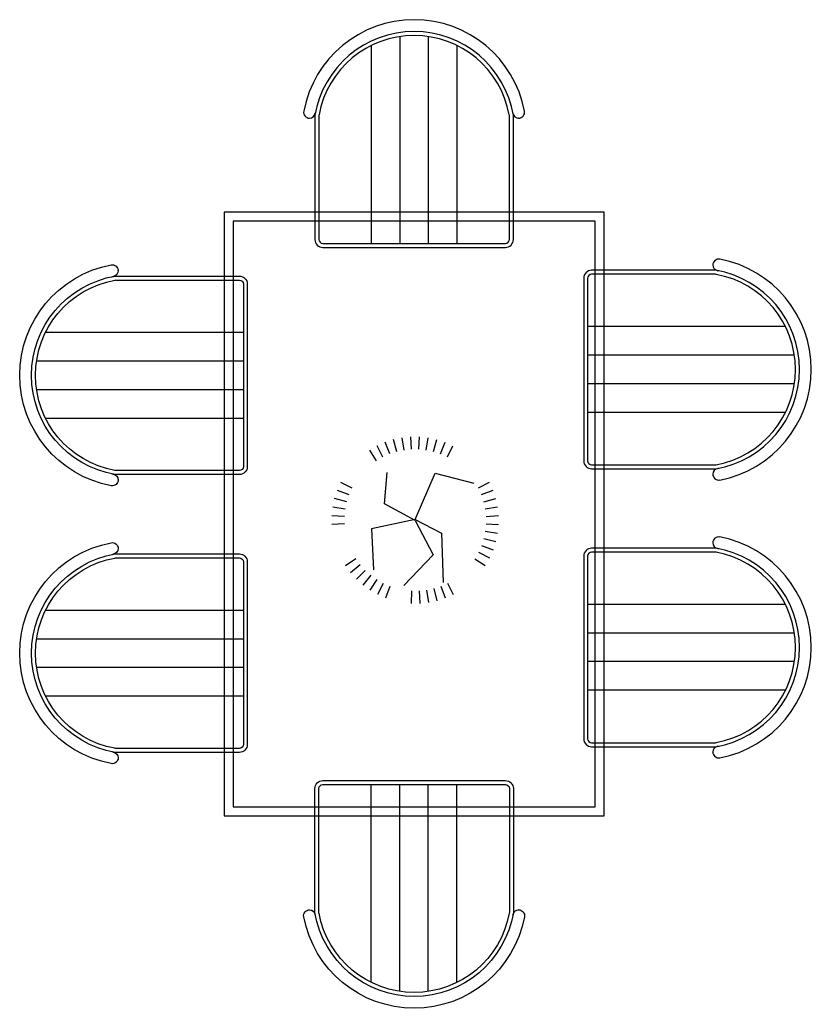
# Model space of a CAD drawing. Header units: millimetres. Extents: x -77055 to 331180, y -861586 to -491011.
# Drawn here: x -8125 to -6176, y -855557 to -853125 of the extents above; entities that cross this region are included whole.
import ezdxf

# ---------------------------------------------------------------- set-up
doc = ezdxf.new("R2010")
doc.units = ezdxf.units.MM
doc.layers.add('250', color=250, linetype='Continuous')
doc.layers.add('家具内线', color=8, linetype='Continuous')

# ---------------------------------------------------------------- blocks, each defined once
blk = doc.blocks.new('hgbv')
at = {"color": 2}
for p, q in [((55618.6, 7828.8), (55618.6, 7551)), ((56044.8, 7846.6), (55636.4, 7846.6)), ((56062.6, 7551), (56062.6, 7828.8)), ((55606.3, 7557.6), (55606.7, 7557.6)), ((56074.5, 7557.6), (56074.9, 7557.6))]:
    blk.add_line(p, q, dxfattribs=at)
at = {"color": 1}
for p, q in [((55627.5, 7828.8), (55627.5, 7553.3)), ((56044.8, 7837.7), (55636.4, 7837.7)), ((56053.7, 7553.3), (56053.7, 7828.8))]:
    blk.add_line(p, q, dxfattribs=at)
at = {"color": 252}
for p, q in [((55744.9, 7395.1), (55744.9, 7837.7)), ((55808.9, 7374.9), (55808.9, 7837.7)), ((55872.8, 7375), (55872.8, 7837.7)), ((55936.7, 7395.1), (55936.7, 7837.7))]:
    blk.add_line(p, q, dxfattribs=at)
at = {"color": 2}
for centre, radius, start, end in [((55636.4, 7828.8), 17.8, 90, 180), ((56044.8, 7828.8), 17.8, 0, 90), ((55606.7, 7544.3), 13.3, 90, 190.7921), ((55840.6, 7588.9), 251.5, 190.7921, 349.2079), ((55606.3, 7544.3), 13.3, 9.0847, 90), ((55840.6, 7588.9), 225.2, 189.6783, 350.3217), ((55689.6, 7557.6), 71, 189.0847, 191.704), ((56036, 7553.3), 17.8, 349.6913, 0), ((55991.6, 7557.6), 71, 348.296, 350.9153), ((56074.9, 7544.3), 13.3, 90, 170.9153), ((56074.5, 7544.3), 13.3, 349.2079, 90)]:
    blk.add_arc(centre, radius, start, end, dxfattribs=at)
at = {"color": 1}
for centre, radius, start, end in [((55636.4, 7828.8), 8.88, 90, 180), ((56044.8, 7828.8), 8.88, 0, 90), ((55645.2, 7553.3), 17.8, 180, 190.3087), ((55840.6, 7588.9), 216.3, 190.3087, 349.6913)]:
    blk.add_arc(centre, radius, start, end, dxfattribs=at)
blk = doc.blocks.new('A$C59F20916')
at = {"layer": '家具内线', "color": 3}
for p, q in [((-42.7, 167.7), (-50.7, 197.5)), ((-24.8, 171.5), (-29.7, 201.9)), ((-6.7, 173.5), (-8.3, 204.2)), ((11.6, 173.5), (13.1, 204.3)), ((29.8, 171.6), (34.5, 202)), ((47.6, 167.9), (55.5, 197.6)), ((-92.5, 145.4), (-109.4, 171.2)), ((-76.7, 154.6), (-90.8, 182)), ((-60.1, 162), (-71.1, 190.8)), ((65, 162.2), (76, 191)), ((81.7, 154.8), (95.6, 182.3)), ((-73.4, 39.2), (-66.3, 116.6)), ((2.4, 0.5), (51.7, 114.9)), ((51.7, 114.9), (146.8, 90.3)), ((-152.9, 78.2), (-180.3, 92.2)), ((158.1, 78.7), (185.5, 92.7)), ((165.5, 62), (194.3, 73.1)), ((-165.9, 44.2), (-195.7, 52.1)), ((-160.3, 61.5), (-189, 72.5)), ((171.2, 44.7), (200.9, 52.7)), ((-169.7, 26.3), (-200.1, 31.1)), ((2.4, -1.3), (-73.4, 39.2)), ((175, 26.8), (205.4, 31.7)), ((-171.6, 8.1), (-202.3, 9.7)), ((2.4, 0.5), (-105.1, -22.4)), ((2.4, 0.5), (67.5, -32.9)), ((177, 8.6), (207.7, 10.3)), ((-171.5, -10.2), (-202.3, -11.8)), ((-105.1, -22.4), (-99.8, -122.7)), ((2.4, -1.3), (46.4, -85.7)), ((177, -9.6), (207.7, -11.2)), ((67.5, -32.9), (71, -154.4)), ((171.3, -45.7), (201.1, -53.6)), ((175.1, -27.8), (205.5, -32.6)), ((165.7, -63.1), (194.5, -74)), ((-143.5, -96), (-169.3, -112.8)), ((46.4, -85.7), (-25.8, -161.4)), ((149.2, -95.6), (175, -112.3)), ((158.3, -79.7), (185.8, -93.7)), ((-132.7, -110.8), (-156.6, -130.2)), ((-120.5, -124.3), (-142.2, -146.1)), ((-106.9, -136.5), (-126.2, -160.5)), ((-92.1, -147.2), (-108.8, -173.1)), ((-76.3, -156.4), (-90.2, -183.8)), ((-59.6, -163.8), (-70.6, -192.5)), ((48.1, -169.2), (56.1, -199)), ((65.5, -163.6), (76.6, -192.3)), ((82.2, -156.1), (96.2, -183.5)), ((-6.2, -175), (-7.7, -205.8)), ((12.1, -175), (13.8, -205.7)), ((30.3, -173.1), (35.1, -203.5))]:
    blk.add_line(p, q, dxfattribs=at)

msp = doc.modelspace()

# ---------------------------------------------------------------- linework, layer by layer
at = {"color": 2}
msp.add_lwpolyline([(-7621.3, -855083.6), (-6686.3, -855083.6), (-6686.3, -853598.6), (-7621.3, -853598.6)], close=True, dxfattribs=at)
at = {"color": 1}
msp.add_lwpolyline([(-7599.3, -855061.6), (-6708.3, -855061.6), (-6708.3, -853620.6), (-7599.3, -853620.6)], close=True, dxfattribs=at)

# ---------------------------------------------------------------- block references
at = {"color": 0, "yscale": 1.099999999999909, "zscale": 1.1}
for p, xscale, rotation in [((54270.8, -845053.9), 1.099999999998544, 180), ((-16195.7, -915424.5), -1.099999999999909, 270), ((1894.7, -915410.4), 1.099999999999909, 90), ((-16195.7, -916108.2), -1.099999999999909, 270), ((1894.7, -916094.1), 1.099999999999909, 90)]:
    msp.add_blockref('hgbv', p, dxfattribs=dict(at, xscale=xscale, rotation=rotation))
at = {"color": 0, "xscale": -1.099999999998544, "yscale": 1.099999999999909, "zscale": 1.1}
msp.add_blockref('hgbv', (54270.8, -863628.3), dxfattribs=at)
at = {"layer": '250', "color": 7}
msp.add_blockref('A$C59F20916', (-7153.8, -854355.5), dxfattribs=at)

doc.saveas('drawing.dxf')
